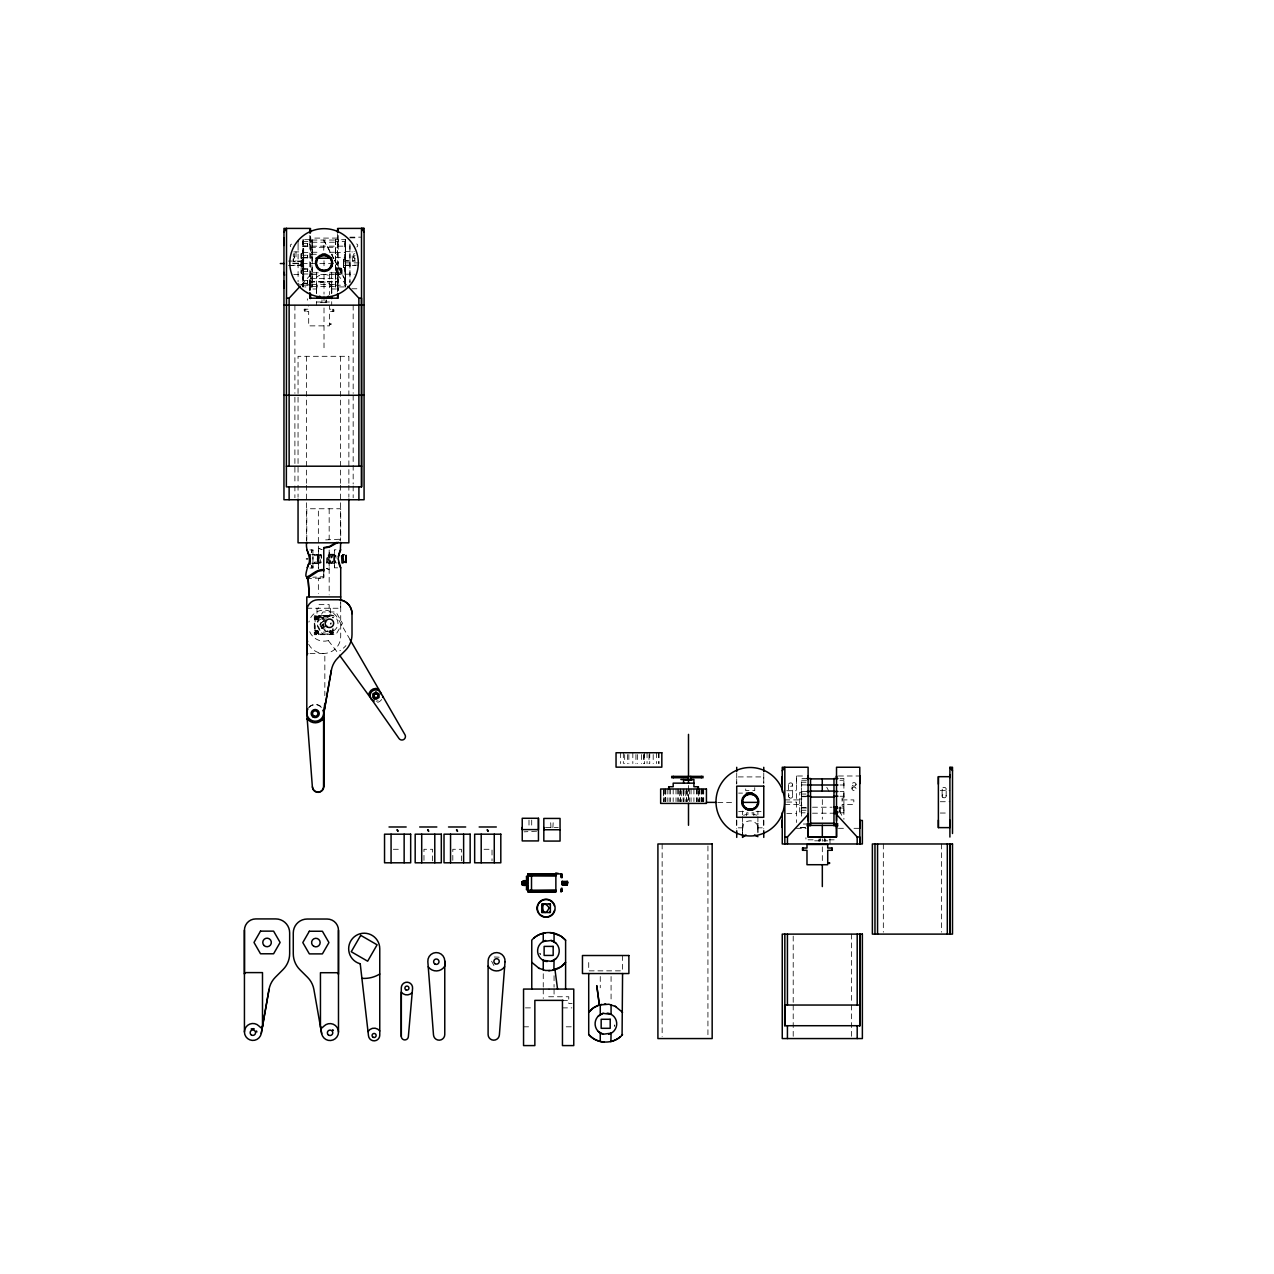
<?xml version="1.0" encoding="UTF-8"?>
<svg xmlns="http://www.w3.org/2000/svg" width="1274" height="1274" viewBox="0 0 1274 1274"><rect width="100%" height="100%" fill="white"/><g stroke="black" fill="none" stroke-linecap="round" stroke-linejoin="round"><path stroke-width="0.75" stroke-dasharray="5 3.75" d="M298.084 244.831L298.084 240.675L298.084 281.809M303.69 273.177L301.142 273.177L301.142 253.988L303.69 253.43M303.69 266.441L301.142 266.441L301.142 264.387M301.142 262.221L301.142 260.167L303.69 260.167M290.138 265.47L302.766 264.817M302.941 239.671L302.941 286.937L302.941 239.671L312.257 239.671L312.257 286.937L304.741 286.937M302.941 265.804L302.941 260.804M306.795 540.144L306.795 508.756L340.715 508.756L340.715 539.189L339.473 540.16M307.448 257.889L307.448 255.198L307.448 257.874M309.805 288.672L309.805 289.469L309.805 283.672L298.084 283.672M309.805 276.394L309.805 274.802M309.805 244.831L309.805 237.171L309.805 238.063M311.716 549.827L311.716 552.486L311.716 549.827L310.585 549.922M311.716 567.615L311.716 565.274L311.716 567.933L310.522 567.806M312.942 567.965L312.942 549.938L309.869 549.938M314.121 563.172L314.662 562.105L317.449 562.073M314.121 554.652L314.662 555.655L317.449 555.687M315.363 632.414C319.28 630.55 315.363 635.025 315.936 631.283C319.87 631.522 316.016 633.958 316.318 633.719M316.318 619.307L316.557 618.177C313.022 616.934 320.475 616.696 316.939 618.177C311.031 619.132 321.765 614.53 316.939 618.288M316.748 633.799L316.939 632.589L318.07 632.828M316.939 631.586C314.423 633.847 318.357 632.207 317.545 632M318.07 617.556C313.531 616.298 318.978 620.518 316.605 617.094M311.716 563.172L317.449 563.172C316.748 551.706 318.213 565.21 317.449 562.328M317.449 558.458L317.449 554.588L311.716 554.588M323.771 572.52L323.755 577.839L308.722 578.587M323.325 621.186L320.093 623.942A4.061 4.061 0 0 0 320.093 626.458L321.574 628.48L323.962 628.926M329.17 508.756L329.17 539.189L325.157 539.905L340.715 539.189L339.489 540.16M329.425 324.695L329.425 323.803L331.224 323.803L329.425 324.711L331.224 323.819M332.482 632.828C329.775 633.146 333.629 634.022 332.291 631.586C331.67 630.63 330.03 630.964 329.823 632.079C334.25 628.369 331.24 637.096 330.985 632.222L331.16 631.203M330.014 632.589L331.16 633.799L329.775 632.414M331.16 633.799L331.351 632.589L332.403 633.035M337.642 567.822L334.568 567.822L334.568 549.811L337.642 549.731M335.38 242.235L335.38 239.671L345.604 239.671L345.604 286.937L335.396 286.937L335.38 241.423L345.604 241.423M337.578 272.811L337.578 288.991L331.702 288.991L331.702 284.261L331.75 293.211M338.215 290.663L338.231 274.802M338.231 263.32L338.231 261.855M338.231 244.831L338.231 237.171L338.231 238.047M345.604 267.349L343.502 267.349L343.502 259.259L345.604 259.259M345.604 284.118L345.604 279.627M345.604 272.302L345.604 267.811M345.604 258.797L345.604 254.306M345.604 246.981L345.604 242.49M536.657 831.189L524.028 831.842M736.722 820.631L736.722 827.829L742.583 827.829L742.551 833.419M736.722 784.115L736.722 776.917L763.763 776.917L763.763 784.115M763.763 820.631L763.763 827.829L757.903 827.829L757.903 823.1L757.934 832.033M796.377 783.653L796.377 775.993L806.139 775.993M942.123 796.17L942.123 789.163A2.038 1.608 0 0 1 944.289 787.428A2.038 1.608 0 0 1 946.136 789.386L945.961 789.848A2.022 1.879 0 0 1 942.219 789.609L942.123 789.163M946.168 795.947L946.168 788.956M316.414 290.074L317.353 285.296L320.093 282.987A7.548 6.37 0 0 1 327.721 282.844L330.571 285.073L331.702 288.067M742.615 828.912L743.554 824.135L746.277 821.81A7.548 6.37 0 0 1 753.921 821.666L756.772 823.912L757.903 826.906M316.366 293.1L316.414 283.991L316.366 292.717M742.535 833.753L742.615 822.829M316.414 278.608L316.637 277.302C320.3 273.384 329.377 273.305 331.702 278.337M318.93 616.25C319.264 612.491 317.799 623.607 314.917 619.944M323.405 626.904L322.147 625.2L323.405 623.48M323.325 625.837L323.325 624.563M330.062 630.869L329.488 631.554L330.683 630.566A1.895 1.895 0 0 0 329.281 632.414L329.249 634.181M331.447 631.554C328.103 632.844 333.756 634.181 331.59 631.092M851.988 788.813A2.038 1.608 0 0 1 854.153 787.093A2.038 1.608 0 0 1 856.001 789.036L855.825 789.498A2.022 1.879 0 0 1 852.099 789.259L852.035 783.972A2.022 1.688 0 0 1 855.937 783.765L856.048 788.622M318.643 617.986L318.643 617.986A1.895 1.895 0 0 1 316.748 619.881L316.748 619.881M326.478 562.853C326.638 556.308 327.402 551.562 327.577 561.022C327.498 568.745 329.584 550.878 327.131 554.62L326.351 555.846M329.265 632.414L329.823 631.06M316.111 619.228L316.557 618.288M317.369 616.743L316.939 617.683M316.111 633.64L315.761 631.426M331.797 631.171L331.351 632.111M315.586 618.017L316.43 619.148L315.426 618.416M317.736 633.385L315.586 632.716M331.415 631.506L332.482 631.984M315.06 617.842L316.318 616.361M317.608 632.684L316.557 631.251M323.214 624.164L323.214 626.219M317.545 617.572L317.178 616.664M336.017 558.315C335.524 547.502 335.317 567.79 334.728 561.022C334.712 545.527 332.132 564.78 334.935 563.14L335.715 561.914L336.368 563.14M327.004 620.868L322.513 618.288L321.972 619.005L321.637 619.817L326.112 622.429M322.8 628.735L320.411 626.346A3.726 3.726 0 0 1 320.411 624.053L323.373 621.521M330.746 631.092L330.173 632.222L331.017 631.522M316.939 632.111L317.369 631.171L318.102 632.079M332.068 632.652L330.539 633.64L330.874 632.589M317.688 631.394L316.939 632.222M326.415 563.14L327.131 561.914L327.784 563.14C330.539 564.589 330.205 551.515 328.676 555.48C327.896 560.257 330.539 566.643 330.969 559.987C331.192 550.639 331.845 558.044 332.02 562.853C330.093 565.003 329.074 553.426 331.367 554.62C333.613 552.359 333.852 564.764 332.848 561.914C331.543 564.621 332.243 552.709 334.218 554.62L334.998 555.846L335.651 554.62M317.895 618.75L317.051 618.177M316.605 618.877L317.545 618.4M315.219 616.871L314.949 632.987M316.78 619.148L316.557 618.177L315.506 618.623M301.476 284.994L309.805 275.63L309.821 290.663M315.219 616.871L331.32 616.298M315.618 617.173L316.557 617.794L315.363 617.986M332.339 633.576L332.88 628.735M302.766 261.632L295.6 261.202M352.707 260.963L354.729 260.629L354.729 253.383M315.761 618.973L316.557 618.177M318.134 617.986L316.939 617.794L317.736 616.998M315.761 633.385L316.557 632.589L316.557 633.56M332.148 631.426L331.351 632.222L331.16 631.012M321.382 561.93L320.698 563.14L319.981 554.62L319.169 563.028L318.548 554.62L317.831 563.14L318.548 561.914L319.201 563.14C321.558 564.334 322.083 553.362 319.981 554.62L319.264 555.846L318.548 554.62L317.449 555.528M743.554 815.28L750.083 813.465L756.772 815.153M327.928 630.662C319.153 637.191 312.066 620.12 322.895 618.527M321.637 626.776L321.972 627.588L326.383 625.04M327.004 625.725L322.529 628.305L321.972 627.588M552.884 827.734L553.282 820.249M317.051 617.794L317.99 617.349M317.051 632.222L317.99 631.777M331.59 634.022L333.055 632.414A1.895 1.895 0 0 1 331.16 634.293L315.219 633.512M332.02 634.086L316.892 634.118L315.235 633.098M295.998 251.902L295.998 260.963L294.995 261.409L293.307 260.979L293.307 253.717M325.204 629.053L323.962 629.26M321.048 577.998L318.357 578.587L318.357 593.477M323.771 575.322L323.755 576.66L312.767 577.249M332.403 631.777L331.463 632.222L332.323 632.222M316.446 616.122L332.02 616.298A1.895 1.895 0 0 0 331.16 616.09M322.354 577.87L323.755 577.823L323.755 570.099M349.856 237.155L361.498 237.155M349.952 237.84L357.644 237.84M311.955 240.053L335.683 240.053M302.941 241.423L312.257 241.423M311.955 242.235L335.683 242.235M302.941 243.509L307.751 243.398L307.751 246.089L302.941 246.073M302.941 246.153L345.604 246.153M310.522 247.299L337.578 247.299M345.27 251.567L354.283 251.567M293.753 251.902L302.766 251.902M311.955 252.252L318.118 252.252M329.536 252.252L335.683 252.252M302.941 252.634L312.257 252.634M335.396 252.634L345.604 252.634M316.318 254.274L310.522 254.274L310.522 238.095L337.578 238.095L337.578 254.274L331.781 254.274M302.941 257.412L312.257 257.412M335.396 257.412L345.604 257.412M302.941 257.889L307.751 257.889L307.751 255.198L302.941 255.326M345.27 260.629L353.041 261.074M288.465 261.059L303.69 261.059M343.502 261.059L355.526 261.059M345.27 262.89L359.571 262.89M292.319 263.224L302.766 263.224M293.53 263.543L337.562 263.543M345.27 265.135L357.883 265.135M288.465 265.549L303.69 265.549M343.502 265.549L355.526 265.549M335.396 268.225L342.005 268.225M302.941 269.196L312.257 269.196M335.38 269.196L345.604 269.196M302.941 271.394L307.751 271.41L307.751 268.718L302.941 268.83M318.245 272.811L310.522 272.811L310.522 288.991L316.382 288.991M329.839 272.811L341.002 272.907M302.941 273.99L312.257 273.99M335.38 273.99L345.604 273.99M345.27 274.197L354.283 274.197M311.955 274.372L335.683 274.372M293.753 274.547L302.766 274.547M335.396 274.579L342.005 274.579M310.522 278.465L337.578 278.465M309.805 281.474L338.231 281.474M309.805 282L338.231 282M311.955 284.373L335.683 284.373M298.084 284.819L309.805 284.819M302.941 285.185L312.257 285.185M335.396 285.185L345.604 285.185M311.955 286.554L335.683 286.554M351.879 288.784L357.644 288.784M307.353 298.833L307.353 300.186M316.35 302.002L329.425 302.002M320.634 302.448L327.402 302.448M329.425 324.233L331.224 324.249M329.17 554.254L334.568 554.254M312.942 554.477L318.357 554.477M329.17 563.299L334.568 563.299M312.942 563.506L318.357 563.506M309.869 568.045L312.942 568.045L312.942 550.018M306.795 608.239L340.715 608.239L340.715 602.586L340.715 636.506A16.96 16.96 0 0 1 308.658 644.198M333.231 615.756L314.296 615.772L314.296 634.707L335.938 634.611L342.483 623.304L335.938 611.982L322.863 611.982L316.334 623.304L322.879 634.611M326.622 618.001L319.503 618.001L319.503 616.09M322.147 625.2L323.055 625.2M318.277 631.299L314.853 630.327M310.044 653.451L324.838 653.451L324.838 695.684M838.467 775.993L859.791 775.993M806.952 778.51L801.537 778.51L801.537 816.523L801.537 787.778M839.932 778.51L843.898 778.51L843.898 819.293M801.537 780.261L808.751 780.261M839.932 780.261L843.898 780.261M843.898 781.328L843.898 785.819M801.537 782.22L806.044 782.22M806.044 784.927L801.537 784.927L805.311 784.991M839.964 784.991L843.898 784.991M940.292 790.406L949.91 790.406M786.759 790.74L796.377 790.74M801.537 791.457L806.952 791.457M839.932 791.457L843.898 791.457M801.983 792.269L799.738 792.269L799.738 812.016L801.983 812.016M738.649 793.113L742.519 793.113M843.898 793.145L843.898 797.62M801.537 794.036L806.044 794.036M801.537 796.25L806.952 796.25M839.932 796.25L843.898 796.25M801.537 796.728L806.044 796.728M843.898 798.097L842.098 798.097L842.098 806.187L843.898 806.187M799.738 799.005L801.983 799.005M784.864 799.897L801.983 799.897M842.098 799.897L853.819 799.897L853.819 804.388L842.098 804.388M940.292 801.728L949.91 801.728M786.759 802.063L796.377 802.063M717.819 802.381L734.827 802.381M784.864 804.388L801.983 804.388M799.738 805.279L801.983 805.279M843.898 806.649L843.898 811.14M812.509 807.206L832.033 807.206M801.537 807.557L806.044 807.557M801.537 808.034L808.751 808.034M839.932 808.034L843.898 808.034M801.537 810.248L806.044 810.248M738.649 811.634L744.446 811.634M756.039 811.634L763.763 811.634M801.537 812.812L805.136 812.812M839.932 812.812L843.898 812.812M940.292 813.035L947.999 813.035M812.509 813.194L833.976 813.194M786.759 813.369L796.377 813.369M803.337 824.023L806.952 824.023M545.511 827.511L558.251 827.511M800.295 827.511L806.139 827.511M800.295 827.67L806.139 827.67M796.377 828.307L806.139 828.307M838.467 828.307L846.223 828.307M853.978 828.307L859.791 828.307M805.948 837.671L805.948 839.025M808.098 839.821L815.519 839.821M829.151 839.821L836.524 839.821M814.643 840.824L827.718 840.824M393.332 849.28L401.31 849.28M484.024 849.28L492.019 849.28L492.019 860.874M548.664 996.762L568.761 996.762L568.761 1003.371L572.09 1003.371M562.455 1000.377L568.761 1000.377M525.429 1007.877L531.083 1007.877M562.455 1007.877L571.883 1007.877M523.55 1026.812L531.083 1026.812M566.229 1026.812L571.883 1026.812M328.358 640.647L325.268 641.125A15.543 15.543 0 0 1 309.104 629.993M494.248 956.997L499.201 957.188M318.102 618.304L316.748 619.371L317.895 617.986M318.834 634.293L318.086 631.06M316.748 630.503L316.748 630.503A1.895 1.895 0 0 1 318.643 632.414L318.643 632.414M294.644 261.441L293.307 260.979M329.934 631.777L330.874 632.222M317.99 633.035L317.051 632.589M321.048 549.428L322.226 549.62M328.182 569.223L329.17 569.558L329.17 594.894M328.358 640.647L337.307 652.161A29.668 29.668 0 0 0 340.445 650.345M317.656 632.652L317.178 633.719M321.048 549.221L318.357 548.202L318.357 508.756M326.462 568.347L329.17 569.558L329.17 549.413L329.17 569.558M326.462 568.538L327.577 568.905M352.42 260.867L352.038 251.567M319.933 548.871L318.357 548.202L318.357 568.363L318.357 548.202M550.973 827.734L550.575 820.249M321.972 619.005L326.367 621.553M330.173 632.589L330.985 633.401M328.979 616.25L329.09 615.199L329.281 616.282M330.985 632.222L330.221 631.394M332.148 633.385L331.351 632.589L331.351 633.56M346.56 284.994L338.231 275.63M316.987 617.078L316.939 617.794M350.127 639.739L337.483 617.858A15.543 15.543 0 0 0 308.881 622.126M317.688 619.005L316.939 618.177L316.939 619.148M826.778 787.316L830.377 794.036M839.391 810.869L842.99 817.605M333.884 258.574L323.978 240.053L323.676 252.252M334.791 260.262L345.604 280.455M323.676 240.053L333.581 258.574M334.489 260.262L345.302 280.455M491.605 961.201L493.914 965.581M330.985 632.111L330.539 631.171M316.557 617.683L316.111 616.743M316.557 632.111L316.111 631.171M316.939 632.7L317.369 633.64M321.414 554.62L321.669 557.773M792.635 784.466L792.539 784.067A2.022 1.688 0 0 0 788.797 783.797L788.622 784.227A2.022 1.784 0 0 0 790.469 786.345A2.022 1.784 0 0 0 792.635 784.466L792.635 796.298M316.748 616.09A1.895 1.895 0 0 0 314.853 617.986L314.885 632.7M757.903 827.829L757.934 833.419M331.702 288.991L331.734 292.717M796.377 775.993L796.377 822.51M344.856 242.522L344.856 244.544M344.856 246.965L344.856 244.942M344.856 254.322L344.856 256.345M344.856 258.765L344.856 256.743M344.856 267.843L344.856 269.865M344.856 272.286L344.856 270.263M344.856 279.643L344.856 281.665M344.856 284.086L344.856 282.064M343.502 259.259L343.502 263.113M343.502 267.301L343.502 263.495M338.231 288.577L338.231 289.469M334.568 567.822L334.568 550.034M303.387 253.43L303.387 254.322M303.387 273.066L303.387 272.286M302.941 250.23L303.69 248.94L303.69 277.668L302.941 276.378M302.941 280.646L307.751 280.519L307.751 283.21L302.941 283.099M301.142 253.43L301.142 263.033M301.142 273.066L301.142 263.575M941.597 843.977L941.597 932.154M883.328 843.977L883.328 932.154M851.462 934.113L851.462 1003.1M851.462 1005.059L851.462 1036.606M840.299 806.872L840.299 813.592M839.295 807.015L839.295 812.685M829.995 838.754L829.995 843.977M825.695 839.025L825.695 841.286M824.788 839.025L824.581 841.286M824.342 838.579L824.342 840.824M822.319 799.61L822.319 819.246M822.319 839.025L822.319 841.286M822.319 846.796L822.319 860.714M820.281 838.579L820.281 840.824M819.835 839.025L819.835 841.286M818.927 839.025L818.927 841.286M793.208 936.087L793.208 1003.1M793.208 1005.059L793.208 1036.606M788.59 784.688L788.59 796.505M763.763 773.175L763.763 783.59M763.763 819.899L763.763 828.912M757.903 811.06L757.903 814.787M757.903 816.65L757.903 832.368M754.749 787.635L754.749 790.644L745.736 790.644L745.736 787.635M753.842 815.806L753.842 812.796L746.644 812.796L746.644 815.806M742.583 811.06L742.583 814.787M742.583 816.65L742.615 833.753M736.722 773.175L736.722 783.59M736.722 819.899L736.722 828.912M707.93 845.968L707.93 1036.59M703.71 789.004L703.71 801.617M703.471 789.004L703.471 801.617M702.197 789.004L702.197 801.617M702.006 789.004L702.006 801.617M701.703 789.004L701.751 801.617M701.512 789.004L701.512 801.617M699.92 789.004L699.952 801.617M699.315 789.004L699.315 801.617M698.693 790.804L698.693 801.617M697.961 789.004L697.961 801.617M696.958 789.004L696.958 801.617M696.607 789.004L696.607 801.617M693.916 789.004L693.916 801.617M691.065 789.004L691.065 801.617M689.361 789.004L689.361 801.617M688.501 785.501L688.406 801.617L688.374 789.004M687.371 790.804L687.371 801.617M686.718 789.004L686.718 801.617M686.415 789.004L686.415 801.617M685.81 790.804L685.81 801.617M683.995 789.004L683.995 801.617M683.549 790.804L683.549 801.617M683.087 789.004L683.087 801.617M681.287 790.804L681.287 801.617M680.666 789.004L680.666 801.617M680.38 789.004L680.38 801.617M679.711 790.804L679.711 801.617M678.676 789.004L678.723 801.617M677.72 789.004L677.72 801.617M676.016 789.004L676.016 801.617M673.182 789.004L673.182 801.617M670.474 789.004L670.474 801.617M669.121 789.004L669.121 801.617M667.178 789.004L667.178 801.617M665.585 789.004L665.585 801.617M665.378 789.004L665.378 801.617M665.076 789.004L665.076 801.617M664.885 789.004L664.885 801.617M663.611 790.804L663.611 801.617M663.372 789.004L663.372 801.617M662.146 843.977L662.146 1036.59M659.088 752.743L659.088 763.556M658.403 752.743L658.403 763.556M656.397 752.743L656.397 763.556M653.196 754.542L653.196 763.556M649.74 752.743L649.74 763.556M649.007 754.542L649.007 763.556M647.049 752.743L647.049 763.556M644.612 752.743L644.612 763.556M644.15 754.542L644.15 763.556M643.434 754.542L643.434 763.556M641.363 754.542L641.363 763.556M637.35 754.542L637.35 763.556M635.933 754.542L635.933 763.556M632.828 752.743L632.828 763.556M628.846 754.542L628.846 763.556M627.572 754.542L627.525 763.556M624.674 754.542L624.674 763.556M623.336 752.743L623.336 763.556M622.572 955.516L622.572 970.852L588.715 970.852L588.715 959.354M620.645 752.743L620.645 763.556M611.074 976.489L611.074 1000.982M600.261 976.489L600.261 987.796M554.063 975.709L554.063 987.191M554.063 989.118L554.063 996.762M543.25 973.75L543.25 987.063M543.25 988.958L543.25 998.466M531.704 820.09L531.704 827.336M528.997 820.09L528.997 827.336M461.379 860.874L461.379 849.28L452.811 849.28L452.811 860.874M432.523 860.874L432.523 849.28L423.971 849.28L423.971 860.874M353.694 253.829L353.694 257.332M353.169 305.155L353.169 393.316M353.169 395.274L353.169 483.961M353.169 485.935L353.169 497.768M348.869 483.292L348.869 356.306L298.052 356.306L298.052 483.292M348.869 485.267L348.869 497.178M345.158 242.49L345.158 246.981M345.158 254.306L345.158 258.797M345.158 267.811L345.158 272.302M345.158 279.627L345.158 284.118M343.805 259.259L343.805 267.349M342.005 274.754L342.005 268.034L335.396 268.034L335.396 286.937M341.703 268.225L341.703 274.579M341.002 268.177L341.002 273.862M340.699 269.132L340.699 268.177L340.699 273.862L340.699 272.907M340.397 356.306L340.397 483.292M340.397 485.267L340.397 540.829M338.231 235.515L338.231 290.217M337.578 234.336L337.578 291.905M336.686 268.177L336.686 273.862M336.384 269.132L336.384 268.177L336.384 273.862L336.384 272.907M335.683 239.671L335.683 286.937M335.38 239.671L335.396 258.24M333.533 309.2L333.533 311.461M333.055 628.799L333.215 634.707M332.355 309.2L332.355 311.461M331.702 272.222L331.702 293.53M331.702 301.667L331.702 305.155M330.523 608.239L330.523 615.756M329.456 273.958L329.472 294.676M329.425 305.601L329.425 309.2L333.931 309.2L333.931 311.461L329.425 311.461L329.425 325.873L308.69 325.873L308.69 311.461L304.183 311.461L304.183 309.2L308.69 309.2L308.69 305.601M329.17 608.239L329.17 604.64L318.357 604.64L318.357 608.239M326.287 300.186L326.287 302.448M326.048 299.74L326.048 302.002M324.01 260.772L324.01 266.664M324.01 274.515L324.01 294.151M324.01 296.109L324.01 302.002M324.01 307.958L324.01 347.738M321.988 299.74L321.988 302.002M317.449 554.588L317.449 563.172M317.003 608.239L317.003 615.756M316.382 272.222L316.414 293.53M316.382 301.667L316.382 305.155M311.955 258.24L311.955 239.671L311.955 286.937L311.955 268.368M310.522 236.072L310.522 290.074M309.805 235.515L309.805 290.217M306.524 356.306L306.524 483.292M306.524 485.267L306.524 540.829M305.76 309.2L305.76 311.461M304.597 309.2L304.597 311.461M303.387 263.113L303.387 249.099L303.387 277.668L303.387 263.495M303.244 239.671L303.244 286.937M301.444 253.43L301.444 273.177M298.052 485.267L298.052 497.178M294.899 305.155L294.899 393.316M294.899 397.249L294.899 483.961M294.899 485.935L294.899 497.768M294.342 253.51L294.342 257.459M355.319 258.94A2.022 1.752 0 0 1 355.08 255.564M293.211 255.994A2.022 1.752 0 0 1 292.956 259.227M356.847 246.965A2.022 1.784 0 0 0 357.739 245.372L357.644 244.927A2.022 1.688 0 0 0 356.624 243.955M290.615 246.726A2.022 1.784 0 0 1 290.329 245.388L290.504 244.958A2.022 1.688 0 0 1 291.666 244.114M856.048 784.211A2.022 1.784 0 0 1 854.137 786.09A2.022 1.784 0 0 1 851.988 784.434M308.674 707.484A8.472 8.472 0 0 1 321.876 707.484M331.144 622.827A1.8 1.8 0 0 1 330.969 624.196M309.088 707.325A8.472 8.472 0 0 1 321.781 707.914M378.06 700.732A5.653 5.653 0 0 1 376.212 701.178M345.939 645.631A29.668 29.668 0 0 1 343.327 648.163M381.627 699.506A7.071 7.071 0 0 1 376.977 702.484M316.748 634.293A1.895 1.895 0 0 1 314.853 632.414M330.38 623.113A6.752 6.752 0 0 1 330.635 624.133M307.448 280.519L307.448 283.21L307.448 280.535M307.448 268.718L307.448 271.41L307.448 268.734M307.448 243.398L307.448 246.089L307.448 243.509M345.302 239.671L345.302 286.937L345.302 239.671M349.936 244.162L349.936 282.462L349.936 244.162M328.039 615.485L319.87 615.485L319.87 617.635L328.039 617.635L328.039 615.485M332.976 617.396L332.848 617.126A1.895 1.895 0 0 1 333.055 617.986L332.96 617.396M540.287 954.369L539.905 953.255A9.045 9.045 0 0 0 540.287 954.369M942.808 797.381A2.022 1.752 0 0 0 946.136 796.409A2.022 1.752 0 0 0 943.508 794.403A2.022 1.752 0 0 0 942.808 797.381M789.259 797.715A2.022 1.752 0 0 0 792.587 796.744A2.022 1.752 0 0 0 789.96 794.737A2.022 1.752 0 0 0 789.259 797.715M614.418 1026.127A9.045 9.045 0 0 0 614.657 1024.965A7.771 6.609 -90 0 1 614.418 1026.127M325.109 630.726A8.584 8.584 0 0 0 337.992 623.304A8.584 8.584 0 0 0 325.109 615.868A8.584 8.584 0 0 0 325.109 630.726"/><path stroke-width="1.5" d="M283.959 245.468L283.959 238.079L283.959 238.939M310.139 564.175L310.139 554.524M306.795 713.567L312.385 787.125A5.653 5.653 0 0 0 318.229 792.348A5.653 5.653 0 0 0 323.66 786.695L323.723 712.914A8.472 8.472 0 0 0 323.262 709.984M323.771 571.819L323.771 569.717C313.261 567.806 300.68 589.416 308.117 565.385C312.496 557.455 304.645 550.145 306.795 542.103M338.215 294.421L338.215 298.18L309.821 298.18L309.821 292.542M338.47 973.909L338.486 930.339A11.307 11.307 0 0 0 327.179 919.032L307.177 919.032A13.918 13.918 0 0 0 293.275 932.934L293.275 953.7A22.613 22.613 0 0 0 299.9 969.705L307.607 977.381A22.613 22.613 0 0 1 313.898 989.468L321.653 1033.533A8.472 8.472 0 0 0 333.183 1039.918A8.472 8.472 0 0 0 337.037 1027.338A8.472 8.472 0 0 0 323.915 1026.159L322.019 1027.879L320.459 1026.733L320.443 972.715L337.069 972.715L338.486 974.132M340.715 600.898L340.715 567.822L338.088 558.776L339.457 552.375A9.061 2.659 -90 0 1 340.333 550.479L340.715 542.358M346.066 558.458L346.066 555.528M361.498 486.875L361.498 298.18L358.902 298.18L347.913 286.347M401.294 1036.399L401.294 987.844A5.653 5.653 0 0 1 407.186 982.206A5.653 5.653 0 0 1 412.569 988.337L408.349 1036.702A3.535 3.535 0 0 1 404.67 1039.918A3.535 3.535 0 0 1 401.294 1036.399L401.294 992.096A7.071 7.071 0 0 0 412.203 992.573M444.769 961.058L444.769 1034.536A5.653 5.653 0 0 1 439.339 1040.173A5.653 5.653 0 0 1 433.494 1034.966L427.841 961.711A8.472 8.472 0 0 1 435.979 952.586A8.472 8.472 0 0 1 444.769 961.058L444.769 966.154A9.889 9.889 0 0 1 428.239 966.791M522.229 827.336L522.229 840.92L538.456 840.92L538.456 818.274L522.229 818.274L522.229 829.597L538.456 829.597L538.456 818.274M543.823 827.511L543.823 841.079L560.05 841.079L560.05 818.434L543.823 818.434L543.823 829.756L560.05 829.756M782.252 826.539L782.252 827.399L782.252 820.01M782.252 784.306L782.252 776.917L782.252 777.777M808.098 828.307L808.098 823.657M808.098 779.497L808.098 775.993L808.098 776.885M836.524 813.624L836.508 837.018L808.098 837.018L808.098 813.624M836.524 779.497L836.524 775.993L836.524 776.885M859.791 820.647L859.791 828.307L859.791 827.415M859.791 783.653L859.791 775.993L859.791 776.885M949.926 820.153L949.926 827.622L938.381 827.622L938.381 820.153M938.365 784.147L938.381 776.678L949.926 776.678L949.926 777.554L949.91 774.799M283.959 287.94L283.959 281.172M562.121 890.526C560.894 892.533 562.694 889.172 561.261 889.586M549.158 907.821C542.055 923.029 539.348 894.555 549.158 907.805M342.626 556.26L342.817 554.62L343.677 562.598M244.433 974.021L244.433 930.227A11.307 11.307 0 0 1 255.74 918.92L275.741 918.92A13.918 13.918 0 0 1 289.66 932.839L289.66 953.589A22.613 22.613 0 0 1 283.019 969.594L275.327 977.285A22.613 22.613 0 0 0 269.037 989.357L261.266 1033.421A8.472 8.472 0 0 1 249.752 1039.823A8.472 8.472 0 0 1 245.882 1027.226A8.472 8.472 0 0 1 259.004 1026.064L260.899 1027.768L262.46 1026.621M306.795 654.852L306.795 611.058A11.307 11.307 0 0 1 318.086 599.751L338.088 599.751A13.918 13.918 0 0 1 352.006 613.67L352.006 634.436A22.613 22.613 0 0 1 345.381 650.441L337.674 658.117A22.613 22.613 0 0 0 331.383 670.188L323.612 714.268A8.472 8.472 0 0 1 312.433 720.781A8.472 8.472 0 0 1 307.862 708.663M324.822 707.452L324.169 708.408L324.838 703.375M316.382 262.906C316.732 250.771 335.763 255.134 331.702 266.632M742.583 801.744C742.216 791.887 758.269 791.902 757.903 801.744C758.269 811.586 742.201 811.57 742.583 801.744L742.583 805.471M561.261 877.181L562.153 875.986L561.261 876.13M561.261 876.432L562.121 875.986L561.786 876.799M338.279 556.435L340.715 549.731M261.266 1033.421L269.037 989.357M323.612 714.268L331.383 670.188M289.166 298.148L300.123 286.347M787.428 843.977L787.475 836.907L808.098 814.452M306.811 654.629L307.767 653.514M244.449 973.798L245.85 972.603L262.492 972.603L262.492 1026.366M308.611 563.841L308.021 565.449M561.85 876.608L562.121 876.098M742.806 799.976L743.602 797.906A7.66 7.66 0 0 1 757.632 799.754M331.447 264.881C329.823 272.238 318.261 272.238 316.653 264.881M561.261 890.844L562.153 890.399L561.261 891.195M308.611 577.09L306.795 578.587L318.118 571.293L323.755 570.211L323.771 547.565L329.409 546.482L336.495 542.421M521.735 881.751L527.149 881.21C519.967 878.152 519.999 888.121 527.149 884.809M562.168 881.21L562.168 884.809L567.264 884.809L567.567 881.751M342.117 555.83L344.235 554.62M342.149 563.14L344.298 561.914M521.735 881.799L522.037 884.793M567.264 884.729L562.168 884.729M541.784 905.034L542.883 903.935M550.32 911.499L549.269 912.518M561.786 891.227L562.041 890.526M283.959 231.964L286.539 228.444M782.252 770.786L784.832 767.267L784.832 843.977M396.962 829.947L398.061 831.365L397.377 829.708M427.618 829.947L428.701 831.365L428.016 829.708M456.458 829.947L457.557 831.365L456.856 829.708M487.098 829.947L488.197 831.365L487.496 829.708M521.735 882.118L527.149 881.735M306.907 577.249L308.053 576.453M553.887 933.205C545.957 931.23 537.15 934.001 531.768 940.132L531.768 989.07M622.078 1035.045L622.572 973.543M588.715 973.543L588.715 1034.504C597.124 1044.553 614.132 1044.584 622.572 1034.568M561.786 875.62C560.815 873.088 563.044 876.114 561.261 875.795M561.786 890.032L562.009 888.169M561.627 891.37L561.579 889.379M567.264 883.822L562.168 883.567M316.653 297.829L319.806 296.141M556.069 958.558L551.212 961.36L543.011 960.278M598.254 1016.142L603.112 1013.34L611.313 1014.423M307.177 578.269L308.021 577.616L309.327 596.933L308.053 577.616M521.735 882.611L527.149 882.452M338.199 542.262L329.409 547.103L323.755 548.059M747.981 793.479L752.488 793.479M752.456 810.009L748.029 810.009M561.101 892.103L561.261 888.344M543.011 941.55L551.212 940.467L556.069 943.27M598.254 1031.43L603.112 1034.233L611.313 1033.15M746.007 834.98L742.519 837.4L742.615 834.98M552.231 970.39L560.926 966.839L565.608 962.332A21.292 21.292 0 0 1 555.114 969.721L552.486 970.342M599.353 1004.947L596.773 985.63L599.353 1004.963L593.397 1007.861L588.715 1012.368A21.292 21.292 0 0 1 599.21 1004.979L608.892 1004.231L615.756 1006.587M601.838 1004.358L600.261 1004.74L600.261 1014.614M553.887 970.008L554.063 960.102M543.441 933.205L545.431 932.775M610.899 1041.495L611.074 1033.262M610.628 1041.559L612.046 1041.24A22.613 22.613 0 0 0 620.502 1036.622M317.226 298.1L330.858 298.1M551.945 970.469L545.447 970.469L538.568 968.113M548.664 970.708L550.049 970.613M604.274 1004.087L605.676 1003.992M309.805 233.094L309.805 228.428L283.959 228.412L283.959 499.742L364.077 499.742L364.077 228.412L361.498 228.444L364.077 231.964M364.077 228.412L338.231 228.428L338.231 232.378M322.115 254.274L325.985 254.274M315.856 258.24L331.781 258.24M280.296 263.543L284.07 263.543M286.539 298.18L289.134 298.18L289.134 466.204M331.702 298.562L331.702 297.097M283.959 305.155L364.077 305.155M283.959 395.274L364.077 395.274M286.363 466.204L361.641 466.204M306.524 558.888L307.623 558.888M340.715 596.933L306.795 596.933L306.795 712.787M671.605 776.376L703.152 776.376M671.605 777.729L688.501 777.729M690.779 777.729L703.152 777.729M806.952 778.51L810.551 778.51L810.551 825.775L806.952 825.775M837.942 778.51L833.976 778.51L833.976 825.775L837.942 825.775M810.551 778.892L833.976 778.892M680.842 779.529L693.916 779.529L693.916 786.743L698.423 786.743L698.423 789.004M685.125 779.991L691.878 779.991M693.916 783.144L673.182 783.144L673.182 786.743L668.675 786.743L668.675 789.004M807.19 784.991L838.005 784.991M810.551 791.074L833.976 791.074M806.952 791.457L810.551 791.457M833.976 791.457L837.942 791.457M746.373 793.113L752.17 793.113M806.952 796.25L810.551 796.25M833.976 796.25L837.942 796.25M810.551 797.062L833.976 797.062M706.497 802.381L715.94 802.381M742.519 802.381L757.966 802.381M833.976 806.872L837.145 806.872M833.976 807.063L837.145 807.063M834.98 807.971L837.862 807.971M834.98 811.745L837.862 811.745M837.862 812.685L834.98 812.685L834.98 807.015M833.976 813.401L837.145 813.592M859.791 820.456L862.371 820.456L862.371 843.977L782.252 843.977L782.252 812.478M810.551 823.211L833.976 823.211M806.952 824.023L810.551 824.023M833.976 824.023L837.942 824.023M810.551 825.393L833.976 825.393M389.016 826.985L406.183 826.985M419.672 826.985L436.839 826.985M448.512 826.985L465.679 826.985M479.151 826.985L496.319 826.985M784.832 837.018L787.428 837.018M836.524 814.452L857.163 836.986L859.791 837.018L859.791 843.977L859.791 767.251L836.524 767.251L836.524 820.647M827.718 863.071L829.517 863.087M555.862 873.311L558.108 873.311M527.914 874.107L555.862 874.298M527.914 874.458L555.862 874.633M561.261 874.474L562.121 875.493M527.914 874.935L555.862 875.095M555.862 875.365L527.914 875.397L531.067 875.525M527.914 875.795L555.862 875.939M527.914 876.257L526.56 876.257L526.56 889.778L527.914 889.778M526.56 876.576L527.914 876.576M526.56 876.99L527.914 876.99M526.56 878.232L527.914 878.232M526.56 879.936L527.914 879.936M526.56 880.923L527.914 880.923M562.168 881.401L567.264 881.401M562.168 881.735L567.567 882.118M521.735 882.213L527.149 882.197M562.168 882.197L567.567 882.149M562.168 882.452L567.567 882.611M521.735 883.009L527.914 883.009M562.168 883.009L567.567 883.009M527.149 883.567L522.037 883.822M527.149 883.822L521.735 883.869L527.149 884.283M562.168 883.822L567.567 883.806L562.168 884.283M522.037 884.618L527.149 884.729M526.56 885.096L527.914 885.096M526.56 886.083L527.914 886.083M526.56 887.787L527.914 887.787M526.56 889.029L527.914 889.029M561.468 889.061L562.121 889.921M526.56 889.443L527.914 889.443M527.914 890.223L555.862 890.08M527.914 890.813L555.862 890.653M527.914 891.083L555.862 890.924M527.914 891.561L555.862 891.386M531.513 891.736L555.862 891.848M548.664 989.07L523.55 989.07L523.55 1045.588L534.857 1045.588L534.857 1000.377L563.283 1000.377M549.381 989.07L573.762 989.07L573.762 1045.588L562.455 1045.588L562.455 1000.377M550.049 932.648L551.355 932.727M602.968 1041.973L604.274 1042.052M561.038 873.9L561.261 877.675M547.263 961.536L545.622 961.36A10.813 10.813 0 0 1 545.622 940.467M607.061 1013.164L608.701 1013.34A10.813 10.813 0 0 1 608.701 1034.233M552.231 932.855L560.894 936.135L565.608 940.196L565.608 989.07M602.092 1041.861L599.353 1041.256A22.613 22.613 0 0 1 588.715 1034.504M328.294 296.141L331.766 298.323M754.479 834.98L757.903 836.668M561.261 874.824L562.041 875.493M306.875 550.018L307.225 550.639A9.061 2.659 -90 0 1 308.021 552.534L308.754 554.461M615.087 1006.189L622.572 1012.368M539.252 968.511L531.768 962.332M562.073 877.738L561.85 876.05M549.269 903.935L550.368 905.034M542.82 912.487L541.832 911.499M358.87 298.148L358.902 466.204M857.163 836.986L857.195 843.977M743.602 805.566L744.828 807.159A7.66 7.66 0 0 0 757.632 803.719M952.506 770.786L949.91 767.267L952.506 767.251L952.506 833.514M339.569 655.282L371.244 698.869M371.18 698.741L399.017 738.522A3.535 3.535 0 0 0 403.81 739.477A3.535 3.535 0 0 0 404.973 734.732L350.127 639.739M340.715 567.822L340.349 567.137A9.061 2.659 -90 0 1 339.489 565.242L338.454 562.248M283.959 272.429L284.564 275.168M320.522 1026.955L321.653 1033.533M554.986 969.737L557.55 989.07M341.973 562.28L341.591 555.846M309.805 298.036L309.805 294.899M949.91 767.378L949.91 837.05M938.381 776.678L938.381 827.622M836.524 827.415L836.524 828.307M947.315 843.977L947.315 934.113M877.563 843.977L877.563 934.113M874.967 843.977L874.967 934.113M857.195 934.113L857.195 1005.043M857.195 1025.713L857.195 1038.565M836.524 824.804L836.524 836.859L829.151 836.922L808.098 836.922L808.098 824.804M831.826 848.038L831.826 850.299M829.517 862.641L829.517 863.533M822.271 778.892L822.271 791.074M822.319 825.122L822.319 836.907M822.319 864.696L822.319 886.577M808.098 820.647L808.098 767.251L782.252 767.251L782.252 791.839M802.891 848.038L802.891 850.299M787.428 934.113L787.428 1005.043M787.428 1025.713L787.428 1038.565M784.832 934.113L784.832 1025.713M763.763 767.314L763.763 771.662M763.763 830.744L763.763 837.4M736.722 767.314L736.722 771.662M736.722 830.744L736.722 837.4M701.337 776.376L701.337 777.729M698.009 786.743L698.009 789.004M690.779 776.376L690.779 779.991M688.501 734.381L688.501 775.611M688.501 776.376L688.501 783.144M688.501 803.4L688.501 825.281M683.597 779.529L683.597 783.144M673.405 776.376L673.405 777.729M669.073 786.743L669.073 789.004M611.074 1004.756L611.074 1014.327M600.261 1032.975L600.261 1041.463M567.264 881.226L567.264 884.793M562.168 875.811L562.009 873.916L527.914 873.9L527.914 892.087L555.862 891.927L555.862 873.136M561.579 874.601L561.579 877.006M554.063 941.725L554.063 933.253L555.034 933.46A22.613 22.613 0 0 1 565.608 940.196M543.25 933.253L543.25 941.454M543.25 960.373L543.25 969.96M531.513 873.932L531.513 892.087M531.067 874.999L531.067 875.939M531.067 889.937L531.067 890.749M494.264 834.183L494.264 862.801M481.206 834.183L481.206 862.801M463.625 834.183L463.625 862.801M450.55 834.183L450.55 862.801M434.784 834.183L434.784 862.801M421.71 834.183L421.71 862.801M404.145 834.183L404.145 862.801M391.07 834.183L391.07 862.801M361.498 228.412L361.641 486.875L286.363 486.875L286.539 228.428M358.902 486.875L358.902 499.742M348.869 499.169L348.869 542.82L298.052 542.82L298.052 499.169M346.066 555.337L346.066 562.535L346.066 559.302M338.486 930.339L338.486 1032.067M337.578 228.476L337.578 232.823M337.578 293.53L337.578 297.829M323.723 712.914L323.723 786.392A5.653 5.653 0 0 1 318.293 792.03A5.653 5.653 0 0 1 312.448 786.822M323.66 786.695L323.66 718.313A9.889 9.889 0 0 1 322.704 719.635M310.522 228.476L310.522 232.823M310.522 293.53L310.522 298.562M289.134 486.875L289.134 499.742M244.433 930.227L244.433 1031.956M603.112 1034.233A10.813 10.813 0 0 1 603.112 1013.34M551.212 940.467A10.813 10.813 0 0 1 551.212 961.36M533.838 938.078A22.613 22.613 0 0 1 542.278 933.46M323.723 718.01A9.889 9.889 0 0 1 307.193 718.647M307.639 641.73A16.96 16.96 0 0 1 306.811 636.506M340.269 599.927A13.918 13.918 0 0 1 352.006 613.67M306.731 713.87A8.472 8.472 0 0 1 307.48 709.682M323.182 710.414A8.472 8.472 0 0 1 323.66 713.217M308.165 720.192A9.889 9.889 0 0 1 307.114 718.95M374.317 701.003A5.653 5.653 0 0 1 370.208 694.887A5.653 5.653 0 0 1 375.623 689.903A5.653 5.653 0 0 1 381.372 694.505M382.821 696.368A7.071 7.071 0 0 1 382.598 697.467M368.743 695.397A7.071 7.071 0 0 1 378.585 689.011M374.333 699.012A3.599 3.599 0 0 1 373.569 698.471M308.021 565.672A9.061 2.659 -90 0 1 307.177 567.519M327.88 269.531A7.66 7.66 0 0 1 316.414 263.575A7.66 7.66 0 0 1 326.67 255.708A7.66 7.66 0 0 1 329.456 268.32M332.673 1029.695A4.061 4.061 0 0 1 333.39 1030.475M251.137 1029.01A4.061 4.061 0 0 1 252.141 1028.691M253.208 1028.644A4.061 4.061 0 0 1 254.243 1028.882M256.52 1030.985A4.061 4.061 0 0 1 256.838 1031.988M554.477 910.48A8.711 8.711 0 0 1 539.921 914.382M539.173 913.538A8.711 8.711 0 0 1 538.536 912.582M538.026 911.563A8.711 8.711 0 0 1 538.026 904.906M538.536 903.887A8.711 8.711 0 0 1 554.477 905.973M368.043 1031.574A7.071 7.071 0 0 1 379.763 1030.953M379.763 974.021A29.668 29.668 0 0 1 362.453 978.368M504.631 966.791A9.889 9.889 0 0 1 488.101 966.154M859.791 934.113L859.791 1025.713L859.791 934.113M949.926 843.977L949.926 934.113L949.91 843.977M505.03 961.711L499.376 1034.966A5.653 5.653 0 0 1 493.532 1040.173A5.653 5.653 0 0 1 488.101 1034.536L488.101 961.058A8.472 8.472 0 0 1 496.908 952.586A8.472 8.472 0 0 1 505.03 961.711M260.517 931.135L253.988 942.457L260.517 953.78L273.591 953.78L280.121 942.457L273.591 931.135L260.517 931.135M309.343 931.246L302.798 942.569L309.343 953.892L322.402 953.892L328.947 942.569L322.402 931.246L309.343 931.246M360.717 935.339L351.242 951.742L367.645 961.201L377.104 944.814L360.717 935.339M375.941 692.116L372.82 693.916L372.82 697.515L375.941 699.315L379.063 697.515L379.063 693.916L375.941 692.116M661.827 752.743L616.043 752.743L616.043 767.155L661.827 767.155L661.827 752.743M763.763 786.138L736.722 786.138L736.722 817.303L763.763 817.303L763.763 786.138M706.433 789.004L660.649 789.004L660.649 803.416L706.433 803.416L706.433 789.004M410.674 834.183L384.541 834.183L384.541 862.801L410.674 862.801L410.674 834.183M441.314 834.183L415.181 834.183L415.181 862.801L441.314 862.801L441.314 834.183M470.154 834.183L444.021 834.183L444.021 862.801L470.154 862.801L470.154 834.183M500.809 834.183L474.661 834.183L474.661 862.801L500.809 862.801L500.809 834.183M712.166 843.977L657.91 843.977L657.91 1038.565L712.166 1038.565L712.166 843.977M952.506 843.977L872.371 843.977L872.371 934.113L952.506 934.113L952.506 843.977M827.718 844.439L806.983 844.439L806.983 848.038L802.477 848.038L802.477 850.299L806.983 850.299L806.983 864.712L827.718 864.712L827.718 850.299L832.225 850.299L832.225 848.038L827.718 848.038L827.718 844.439M550.368 903.935L541.784 903.935L541.784 912.518L550.368 912.518L550.368 903.935M862.371 934.113L782.252 934.113L782.252 1038.565L862.371 1038.565L862.371 934.113M553.171 946.391L544.125 946.391L544.125 955.436L553.171 955.436L553.171 946.391M628.878 955.516L582.457 955.516L582.457 973.543L628.878 973.543L628.878 955.516M859.934 1005.043L784.673 1005.043L784.673 1025.713L859.934 1025.713L859.934 1005.043M610.198 1019.28L601.169 1019.28L601.169 1028.309L610.198 1028.309L610.198 1019.28M360.239 963.797L357.532 962.794A15.543 15.543 0 0 1 349.347 944.209A15.543 15.543 0 0 1 366.514 933.38A15.543 15.543 0 0 1 379.763 948.748L379.763 1035.189A5.653 5.653 0 0 1 374.397 1040.842A5.653 5.653 0 0 1 368.489 1035.778L360.239 963.797M745.959 809.149A8.568 8.568 0 0 0 758.794 801.744A8.568 8.568 0 0 0 745.959 794.323A8.568 8.568 0 0 0 745.959 809.149M733.107 831.396A34.255 34.255 0 0 0 784.481 801.744A34.255 34.255 0 0 0 733.107 772.076A34.255 34.255 0 0 0 733.107 831.396M327.275 626.999A4.284 4.284 0 0 0 333.692 623.304A4.284 4.284 0 0 0 327.275 619.594A4.284 4.284 0 0 0 327.275 626.999M312.878 716.848A4.061 4.061 0 0 0 319.248 713.886A4.061 4.061 0 0 0 313.5 709.857A4.061 4.061 0 0 0 312.878 716.848M313.659 715.749A2.707 2.707 0 0 0 317.895 713.759A2.707 2.707 0 0 0 314.073 711.083A2.707 2.707 0 0 0 313.659 715.749M374.62 697.308A2.022 2.022 0 0 0 377.964 696.209A2.022 2.022 0 0 0 375.352 693.868A2.022 2.022 0 0 0 374.62 697.308M374.572 697.212A2.022 2.022 0 0 0 377.916 696.161A2.022 2.022 0 0 0 375.336 693.789A2.022 2.022 0 0 0 374.572 697.212M319.758 270.311A8.568 8.568 0 0 0 332.61 262.906A8.568 8.568 0 0 0 319.758 255.485A8.568 8.568 0 0 0 319.758 270.311M306.923 292.558A34.255 34.255 0 0 0 358.297 262.906A34.255 34.255 0 0 0 306.923 233.238A34.255 34.255 0 0 0 306.923 292.558M313.738 946.279A4.284 4.284 0 0 0 320.156 942.569A4.284 4.284 0 0 0 313.738 938.858A4.284 4.284 0 0 0 313.738 946.279M328.326 1034.87A2.707 2.707 0 0 0 332.737 1033.262A2.707 2.707 0 0 0 329.154 1030.252A2.707 2.707 0 0 0 328.326 1034.87M264.021 945.483A4.284 4.284 0 0 0 271.187 943.572A4.284 4.284 0 0 0 265.947 938.317A4.284 4.284 0 0 0 264.021 945.483M251.297 1034.902A2.707 2.707 0 0 0 255.548 1032.927A2.707 2.707 0 0 0 251.711 1030.236A2.707 2.707 0 0 0 251.297 1034.902M540.558 915.417A9.045 9.045 0 0 0 555.05 909.413A9.045 9.045 0 0 0 542.613 899.874A9.045 9.045 0 0 0 540.558 915.417M372.772 1037.004A2.022 2.022 0 0 0 376.101 1035.905A2.022 2.022 0 0 0 373.489 1033.564A2.022 2.022 0 0 0 372.772 1037.004M495.124 963.67A2.707 2.707 0 0 0 499.265 961.488A2.707 2.707 0 0 0 495.299 959.004A2.707 2.707 0 0 0 495.124 963.67M405.833 989.802A2.022 2.022 0 0 0 408.954 988.178A2.022 2.022 0 0 0 405.992 986.299A2.022 2.022 0 0 0 405.833 989.802M434.96 964.052A2.707 2.707 0 0 0 439.02 961.711A2.707 2.707 0 0 0 434.96 959.37A2.707 2.707 0 0 0 434.96 964.052"/></g></svg>
